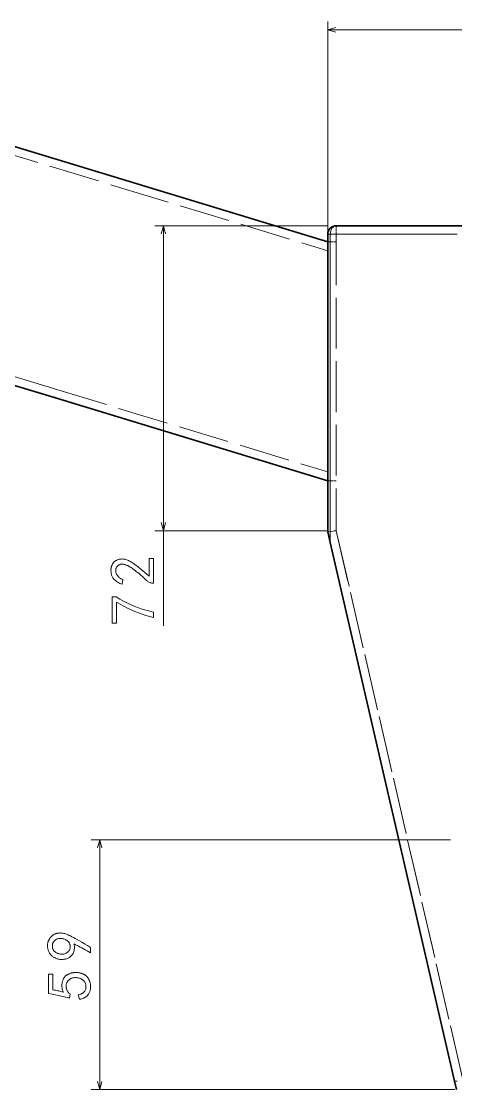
# Model space of a CAD drawing. Extents: x 28 to 1105, y 59 to 824.
# Drawn here: x 368.7 to 471.3, y 74.7 to 326.9 of the extents above; entities that cross this region are included whole.
import ezdxf

# ---------------------------------------------------------------- set-up
doc = ezdxf.new("R2010")
doc.units = 0
doc.linetypes.add('DASHED', pattern=[15, 12, -3])

msp = doc.modelspace()

# ---------------------------------------------------------------- linework, layer by layer
at = {"color": 7, "lineweight": 13}
for p, q in [((441.07, 276.88), (441.07, 326.95)), ((441.07, 324.95), (585.07, 324.95)), ((441.07, 278.66), (400.24, 278.66)), ((402.24, 184.21), (402.24, 278.66)), ((441.07, 276.66), (441.65, 276.66)), ((441.65, 276.66), (441.65, 203.9)), ((441.65, 276.66), (471.65, 276.66)), ((441.07, 206.66), (400.24, 206.66)), ((470.07, 133.66), (385.22, 133.66)), ((387.22, 74.66), (387.22, 133.66)), ((471.02, 76.66), (471.65, 76.66)), ((471.07, 74.66), (385.22, 74.66))]:
    msp.add_line(p, q, dxfattribs=at)
at = {"color": 7, "lineweight": 35}
for p, q in [((347.14, 303.45), (392.45, 289.67)), ((392.45, 289.67), (441.07, 274.88)), ((443.07, 278.66), (473.07, 278.66)), ((441.07, 276.66), (441.07, 206.43)), ((441.07, 274.88), (441.07, 242.43)), ((336.89, 250.13), (376.74, 238)), ((441.07, 242.43), (441.07, 218.44)), ((376.74, 238), (441.07, 218.44)), ((441.07, 206.43), (441.65, 203.9)), ((441.65, 203.9), (471.02, 76.66)), ((471.02, 76.66), (471.48, 74.66))]:
    msp.add_line(p, q, dxfattribs=at)
at = {"color": 7, "linetype": 'DASHED', "lineweight": 13}
for p, q in [((346.76, 301.47), (391.87, 287.75)), ((391.87, 287.75), (441.07, 272.79)), ((443.07, 276.66), (563.07, 276.66)), ((443.07, 276.66), (443.07, 206.66)), ((443.07, 276.66), (473.07, 276.66)), ((443.07, 276.66), (443.07, 206.66)), ((337.27, 252.1), (377.32, 239.92)), ((377.32, 239.92), (441.07, 220.53)), ((443.07, 206.66), (473.07, 76.66)), ((473.07, 76.66), (443.07, 206.66))]:
    msp.add_line(p, q, dxfattribs=at)
at = {"color": 7, "linetype": 'DASHED', "lineweight": 13, "ltscale": 0.05}
for p, q in [((443.07, 276.66), (443.07, 278.66)), ((443.07, 276.66), (441.07, 276.66)), ((441.07, 274.88), (443.07, 274.88)), ((441.07, 218.44), (443.07, 218.44))]:
    msp.add_line(p, q, dxfattribs=at)
at = {"color": 7, "linetype": 'DASHED', "lineweight": 13, "ltscale": 0.050323}
msp.add_line((443.07, 206.66), (441.07, 206.43), dxfattribs=at)
at = {"color": 7, "lineweight": 13}
for points in [[(443, 325.46), (441.07, 324.95), (443, 324.43)], [(402.75, 276.73), (402.24, 278.66), (401.72, 276.73)], [(401.72, 208.59), (402.24, 206.66), (402.75, 208.59)], [(387.74, 131.73), (387.22, 133.66), (386.7, 131.73)], [(386.7, 76.59), (387.22, 74.66), (387.74, 76.59)]]:
    msp.add_lwpolyline(points, dxfattribs=at)
for points in [[(399.66, 194.27), (399.49, 194.28), (399.32, 194.32), (399.15, 194.36), (398.99, 194.42), (398.83, 194.5), (398.68, 194.58), (398.53, 194.69), (398.38, 194.8), (398.24, 194.93), (398.1, 195.07), (397.95, 195.23), (397.79, 195.39), (397.61, 195.56), (397.42, 195.74), (397.21, 195.93), (396.98, 196.12), (396.74, 196.32), (396.49, 196.54), (396.22, 196.75), (395.93, 196.98), (395.64, 197.21), (395.37, 197.41), (395.11, 197.6), (394.86, 197.78), (394.62, 197.94), (394.4, 198.08), (394.19, 198.2), (394, 198.31), (393.82, 198.41), (393.65, 198.48), (393.49, 198.55), (393.33, 198.61), (393.18, 198.65), (393.04, 198.69), (392.9, 198.72), (392.76, 198.74), (392.63, 198.76), (392.5, 198.76), (392.38, 198.76), (392.26, 198.74), (392.15, 198.72), (392.04, 198.7), (391.93, 198.66), (391.83, 198.62), (391.73, 198.56), (391.64, 198.51), (391.55, 198.44), (391.46, 198.37), (391.38, 198.28), (391.31, 198.2), (391.24, 198.1), (391.17, 198.01), (391.12, 197.91), (391.07, 197.8), (391.04, 197.7), (391.01, 197.59), (390.99, 197.48), (390.98, 197.36), (390.98, 197.25), (390.99, 197.13), (391, 197.01), (391.02, 196.89), (391.05, 196.77), (391.09, 196.65), (391.13, 196.53), (391.18, 196.42), (391.24, 196.31), (391.3, 196.19), (391.37, 196.08), (391.45, 195.97), (391.54, 195.86), (391.63, 195.76), (391.73, 195.66), (391.84, 195.57), (391.96, 195.49), (392.08, 195.41), (392.22, 195.33), (392.36, 195.26), (392.51, 195.19), (392.66, 195.13), (392.49, 194.03), (392.23, 194.13), (391.99, 194.23), (391.76, 194.33), (391.54, 194.45), (391.34, 194.56), (391.16, 194.68), (390.98, 194.81), (390.83, 194.94), (390.68, 195.08), (390.55, 195.22), (390.44, 195.37), (390.33, 195.52), (390.24, 195.68), (390.16, 195.84), (390.08, 196.01), (390.02, 196.18), (389.97, 196.36), (389.93, 196.54), (389.91, 196.73), (389.89, 196.92), (389.88, 197.04), (389.87, 197.15), (389.87, 197.26), (389.87, 197.37), (389.87, 197.47), (389.87, 197.58), (389.88, 197.68), (389.89, 197.77), (389.9, 197.87), (389.92, 197.96), (389.94, 198.06), (389.96, 198.15), (389.99, 198.24), (390.02, 198.34), (390.06, 198.43), (390.11, 198.53), (390.15, 198.63), (390.21, 198.72), (390.26, 198.82), (390.32, 198.92), (390.39, 199.01), (390.46, 199.11), (390.54, 199.2), (390.63, 199.28), (390.72, 199.37), (390.82, 199.45), (390.92, 199.52), (391.04, 199.59), (391.15, 199.66), (391.28, 199.73), (391.41, 199.79), (391.54, 199.84), (391.68, 199.88), (391.83, 199.92), (391.98, 199.94), (392.13, 199.96), (392.29, 199.97), (392.46, 199.98), (392.63, 199.97), (392.81, 199.96), (392.99, 199.93), (393.18, 199.9), (393.38, 199.84), (393.58, 199.77), (393.79, 199.69), (394.01, 199.59), (394.23, 199.48), (394.46, 199.36), (394.7, 199.22), (394.95, 199.06), (395.21, 198.89), (395.5, 198.68), (395.82, 198.44), (396.17, 198.18), (396.54, 197.88), (396.95, 197.55), (397.38, 197.19), (397.84, 196.81), (398.33, 196.39), (398.85, 195.94), (398.85, 200.1), (399.89, 200.1), (399.89, 194.27)], [(399.89, 186.17), (399.01, 186.4), (398.13, 186.65), (397.26, 186.94), (396.38, 187.25), (395.51, 187.6), (394.64, 187.98), (393.77, 188.39), (392.9, 188.84), (392.03, 189.31), (391.16, 189.81), (391.16, 184.84), (390.12, 184.84), (390.12, 191.03), (391.1, 191.03), (391.98, 190.5), (392.86, 190.02), (393.74, 189.56), (394.62, 189.15), (395.5, 188.77), (396.38, 188.43), (397.25, 188.13), (398.13, 187.87), (399.01, 187.64), (399.89, 187.44)], [(385.05, 106.98), (384.62, 107.23), (384.21, 107.47), (383.8, 107.7), (383.4, 107.92), (383.01, 108.13), (382.62, 108.34), (382.25, 108.53), (381.88, 108.72), (381.52, 108.89), (381.17, 109.06), (381.21, 108.77), (381.23, 108.5), (381.24, 108.24), (381.22, 107.98), (381.19, 107.74), (381.15, 107.5), (381.09, 107.28), (381.01, 107.06), (380.91, 106.85), (380.8, 106.66), (380.67, 106.48), (380.54, 106.31), (380.39, 106.15), (380.24, 106.02), (380.08, 105.89), (379.91, 105.79), (379.73, 105.69), (379.55, 105.61), (379.35, 105.55), (379.15, 105.5), (378.94, 105.47), (378.74, 105.44), (378.54, 105.42), (378.35, 105.41), (378.16, 105.41), (377.97, 105.42), (377.79, 105.43), (377.61, 105.46), (377.44, 105.49), (377.27, 105.53), (377.11, 105.58), (376.95, 105.63), (376.79, 105.69), (376.65, 105.76), (376.5, 105.83), (376.37, 105.9), (376.24, 105.98), (376.11, 106.07), (376, 106.16), (375.88, 106.25), (375.78, 106.35), (375.68, 106.46), (375.58, 106.57), (375.49, 106.68), (375.41, 106.8), (375.34, 106.92), (375.27, 107.04), (375.21, 107.17), (375.15, 107.3), (375.1, 107.44), (375.06, 107.58), (375.02, 107.71), (374.98, 107.84), (374.95, 107.97), (374.93, 108.1), (374.91, 108.22), (374.89, 108.34), (374.88, 108.46), (374.87, 108.57), (374.87, 108.68), (374.87, 108.79), (374.88, 108.9), (374.89, 109.01), (374.91, 109.13), (374.93, 109.24), (374.95, 109.35), (374.98, 109.47), (375.02, 109.58), (375.06, 109.69), (375.1, 109.81), (375.15, 109.92), (375.2, 110.04), (375.26, 110.15), (375.32, 110.25), (375.39, 110.36), (375.46, 110.46), (375.54, 110.56), (375.62, 110.66), (375.71, 110.76), (375.8, 110.85), (375.89, 110.94), (375.98, 111.02), (376.08, 111.1), (376.17, 111.17), (376.27, 111.24), (376.36, 111.3), (376.46, 111.36), (376.55, 111.4), (376.65, 111.45), (376.75, 111.49), (376.85, 111.52), (376.96, 111.55), (377.07, 111.57), (377.19, 111.6), (377.31, 111.62), (377.44, 111.63), (377.58, 111.64), (377.72, 111.65), (377.87, 111.66), (378.02, 111.66), (378.18, 111.65), (378.35, 111.64), (378.53, 111.61), (378.72, 111.57), (378.91, 111.51), (379.11, 111.45), (379.33, 111.38), (379.55, 111.29), (379.78, 111.19), (380.02, 111.08), (380.28, 110.95), (380.61, 110.78), (380.98, 110.58), (381.4, 110.35), (381.88, 110.08), (382.41, 109.78), (382.99, 109.45), (383.62, 109.08), (384.31, 108.68), (385.05, 108.25)], [(378.57, 106.66), (378.72, 106.68), (378.86, 106.71), (379, 106.75), (379.13, 106.8), (379.26, 106.86), (379.38, 106.93), (379.5, 107.01), (379.61, 107.09), (379.71, 107.19), (379.81, 107.3), (379.91, 107.41), (379.99, 107.52), (380.06, 107.63), (380.12, 107.75), (380.17, 107.87), (380.21, 107.99), (380.23, 108.11), (380.25, 108.23), (380.25, 108.35), (380.25, 108.48), (380.23, 108.6), (380.21, 108.72), (380.19, 108.84), (380.16, 108.95), (380.13, 109.05), (380.09, 109.15), (380.05, 109.24), (380.01, 109.33), (379.96, 109.41), (379.9, 109.49), (379.84, 109.57), (379.77, 109.64), (379.69, 109.71), (379.6, 109.79), (379.51, 109.86), (379.41, 109.93), (379.3, 110), (379.18, 110.07), (379.05, 110.14), (378.92, 110.21), (378.75, 110.26), (378.58, 110.29), (378.42, 110.32), (378.27, 110.34), (378.12, 110.36), (377.97, 110.37), (377.83, 110.37), (377.7, 110.36), (377.57, 110.35), (377.44, 110.33), (377.32, 110.3), (377.21, 110.27), (377.1, 110.23), (376.99, 110.18), (376.89, 110.12), (376.79, 110.06), (376.69, 109.98), (376.6, 109.9), (376.52, 109.82), (376.43, 109.72), (376.36, 109.62), (376.29, 109.52), (376.23, 109.42), (376.17, 109.32), (376.13, 109.21), (376.09, 109.1), (376.06, 108.99), (376.04, 108.88), (376.03, 108.77), (376.03, 108.65), (376.02, 108.58), (376.02, 108.51), (376.02, 108.43), (376.03, 108.34), (376.04, 108.26), (376.06, 108.16), (376.09, 108.07), (376.12, 107.97), (376.16, 107.87), (376.2, 107.76), (376.25, 107.65), (376.31, 107.55), (376.38, 107.45), (376.46, 107.36), (376.55, 107.27), (376.65, 107.18), (376.75, 107.1), (376.87, 107.03), (376.99, 106.96), (377.13, 106.89), (377.27, 106.83), (377.41, 106.78), (377.55, 106.74), (377.69, 106.7), (377.83, 106.67), (377.98, 106.65), (378.13, 106.64), (378.27, 106.64), (378.42, 106.65)], [(382.15, 97.03), (382.45, 97.12), (382.72, 97.22), (382.97, 97.33), (383.18, 97.45), (383.37, 97.58), (383.53, 97.73), (383.66, 97.88), (383.76, 98.05), (383.84, 98.23), (383.89, 98.42), (383.92, 98.61), (383.94, 98.8), (383.94, 98.98), (383.94, 99.15), (383.93, 99.31), (383.9, 99.47), (383.86, 99.61), (383.81, 99.75), (383.76, 99.89), (383.69, 100.01), (383.61, 100.13), (383.53, 100.24), (383.44, 100.34), (383.35, 100.44), (383.25, 100.53), (383.15, 100.62), (383.05, 100.69), (382.94, 100.76), (382.82, 100.82), (382.7, 100.88), (382.58, 100.93), (382.46, 100.97), (382.33, 101.01), (382.2, 101.04), (382.06, 101.07), (381.92, 101.09), (381.78, 101.1), (381.64, 101.11), (381.49, 101.11), (381.35, 101.11), (381.2, 101.1), (381.05, 101.08), (380.92, 101.06), (380.78, 101.03), (380.65, 100.99), (380.53, 100.95), (380.41, 100.9), (380.29, 100.84), (380.18, 100.78), (380.07, 100.71), (379.97, 100.63), (379.88, 100.55), (379.79, 100.46), (379.71, 100.37), (379.64, 100.28), (379.57, 100.18), (379.52, 100.08), (379.46, 99.97), (379.42, 99.87), (379.38, 99.75), (379.35, 99.63), (379.32, 99.51), (379.31, 99.39), (379.3, 99.27), (379.29, 99.14), (379.3, 99.01), (379.31, 98.87), (379.32, 98.73), (379.35, 98.59), (379.38, 98.45), (379.42, 98.31), (379.47, 98.17), (379.53, 98.04), (379.59, 97.91), (379.67, 97.79), (379.75, 97.68), (379.85, 97.57), (379.95, 97.46), (380.07, 97.36), (380.19, 97.27), (380.07, 96.28), (379.96, 96.32), (379.76, 96.36), (379.48, 96.43), (379.11, 96.51), (378.66, 96.62), (378.12, 96.73), (377.49, 96.87), (376.78, 97.02), (375.98, 97.19), (375.1, 97.38), (375.1, 101.95), (376.14, 101.95), (376.14, 98.25), (376.45, 98.19), (376.74, 98.13), (377.02, 98.08), (377.29, 98.02), (377.55, 97.96), (377.79, 97.9), (378.02, 97.84), (378.23, 97.79), (378.44, 97.73), (378.63, 97.67), (378.55, 97.84), (378.48, 98.01), (378.43, 98.18), (378.37, 98.35), (378.33, 98.51), (378.3, 98.67), (378.27, 98.83), (378.26, 98.98), (378.25, 99.14), (378.25, 99.29), (378.26, 99.44), (378.28, 99.59), (378.3, 99.73), (378.32, 99.88), (378.35, 100.03), (378.39, 100.17), (378.44, 100.31), (378.48, 100.45), (378.54, 100.6), (378.6, 100.73), (378.67, 100.87), (378.74, 101), (378.81, 101.12), (378.89, 101.23), (378.98, 101.33), (379.06, 101.43), (379.16, 101.52), (379.26, 101.6), (379.36, 101.68), (379.47, 101.75), (379.58, 101.81), (379.69, 101.87), (379.8, 101.92), (379.91, 101.97), (380.02, 102.02), (380.13, 102.06), (380.24, 102.11), (380.35, 102.14), (380.46, 102.18), (380.57, 102.21), (380.68, 102.24), (380.79, 102.26), (380.9, 102.28), (381.02, 102.3), (381.14, 102.31), (381.26, 102.32), (381.38, 102.33), (381.5, 102.33), (381.62, 102.33), (381.75, 102.32), (381.88, 102.32), (382.01, 102.3), (382.13, 102.29), (382.26, 102.27), (382.39, 102.24), (382.52, 102.22), (382.65, 102.18), (382.79, 102.15), (382.92, 102.11), (383.05, 102.06), (383.18, 102.02), (383.31, 101.96), (383.43, 101.9), (383.55, 101.84), (383.66, 101.77), (383.77, 101.7), (383.87, 101.63), (383.97, 101.55), (384.06, 101.46), (384.15, 101.37), (384.23, 101.28), (384.32, 101.18), (384.39, 101.07), (384.47, 100.97), (384.54, 100.86), (384.61, 100.74), (384.67, 100.62), (384.73, 100.5), (384.79, 100.37), (384.84, 100.24), (384.89, 100.11), (384.93, 99.97), (384.97, 99.83), (385, 99.68), (385.02, 99.53), (385.04, 99.37), (385.05, 99.21), (385.06, 99.05), (385.05, 98.88), (385.05, 98.71), (385.03, 98.54), (385, 98.37), (384.96, 98.2), (384.92, 98.03), (384.86, 97.87), (384.79, 97.7), (384.71, 97.54), (384.62, 97.38), (384.52, 97.22), (384.41, 97.06), (384.29, 96.91), (384.15, 96.77), (383.99, 96.64), (383.82, 96.52), (383.63, 96.41), (383.42, 96.3), (383.2, 96.21), (382.97, 96.13), (382.71, 96.06), (382.44, 95.99)]]:
    msp.add_lwpolyline(points, close=True, dxfattribs=at)
at = {"color": 7, "lineweight": 35}
msp.add_arc((443.07, 276.66), 2, 90, 180, dxfattribs=at)
at = {"color": 7, "lineweight": 13}
msp.add_ellipse((443.07, 276.66), major_axis=(0, -2), ratio=0.707107, start_param=3.141593, end_param=4.712389, dxfattribs=at)

doc.saveas('drawing.dxf')
